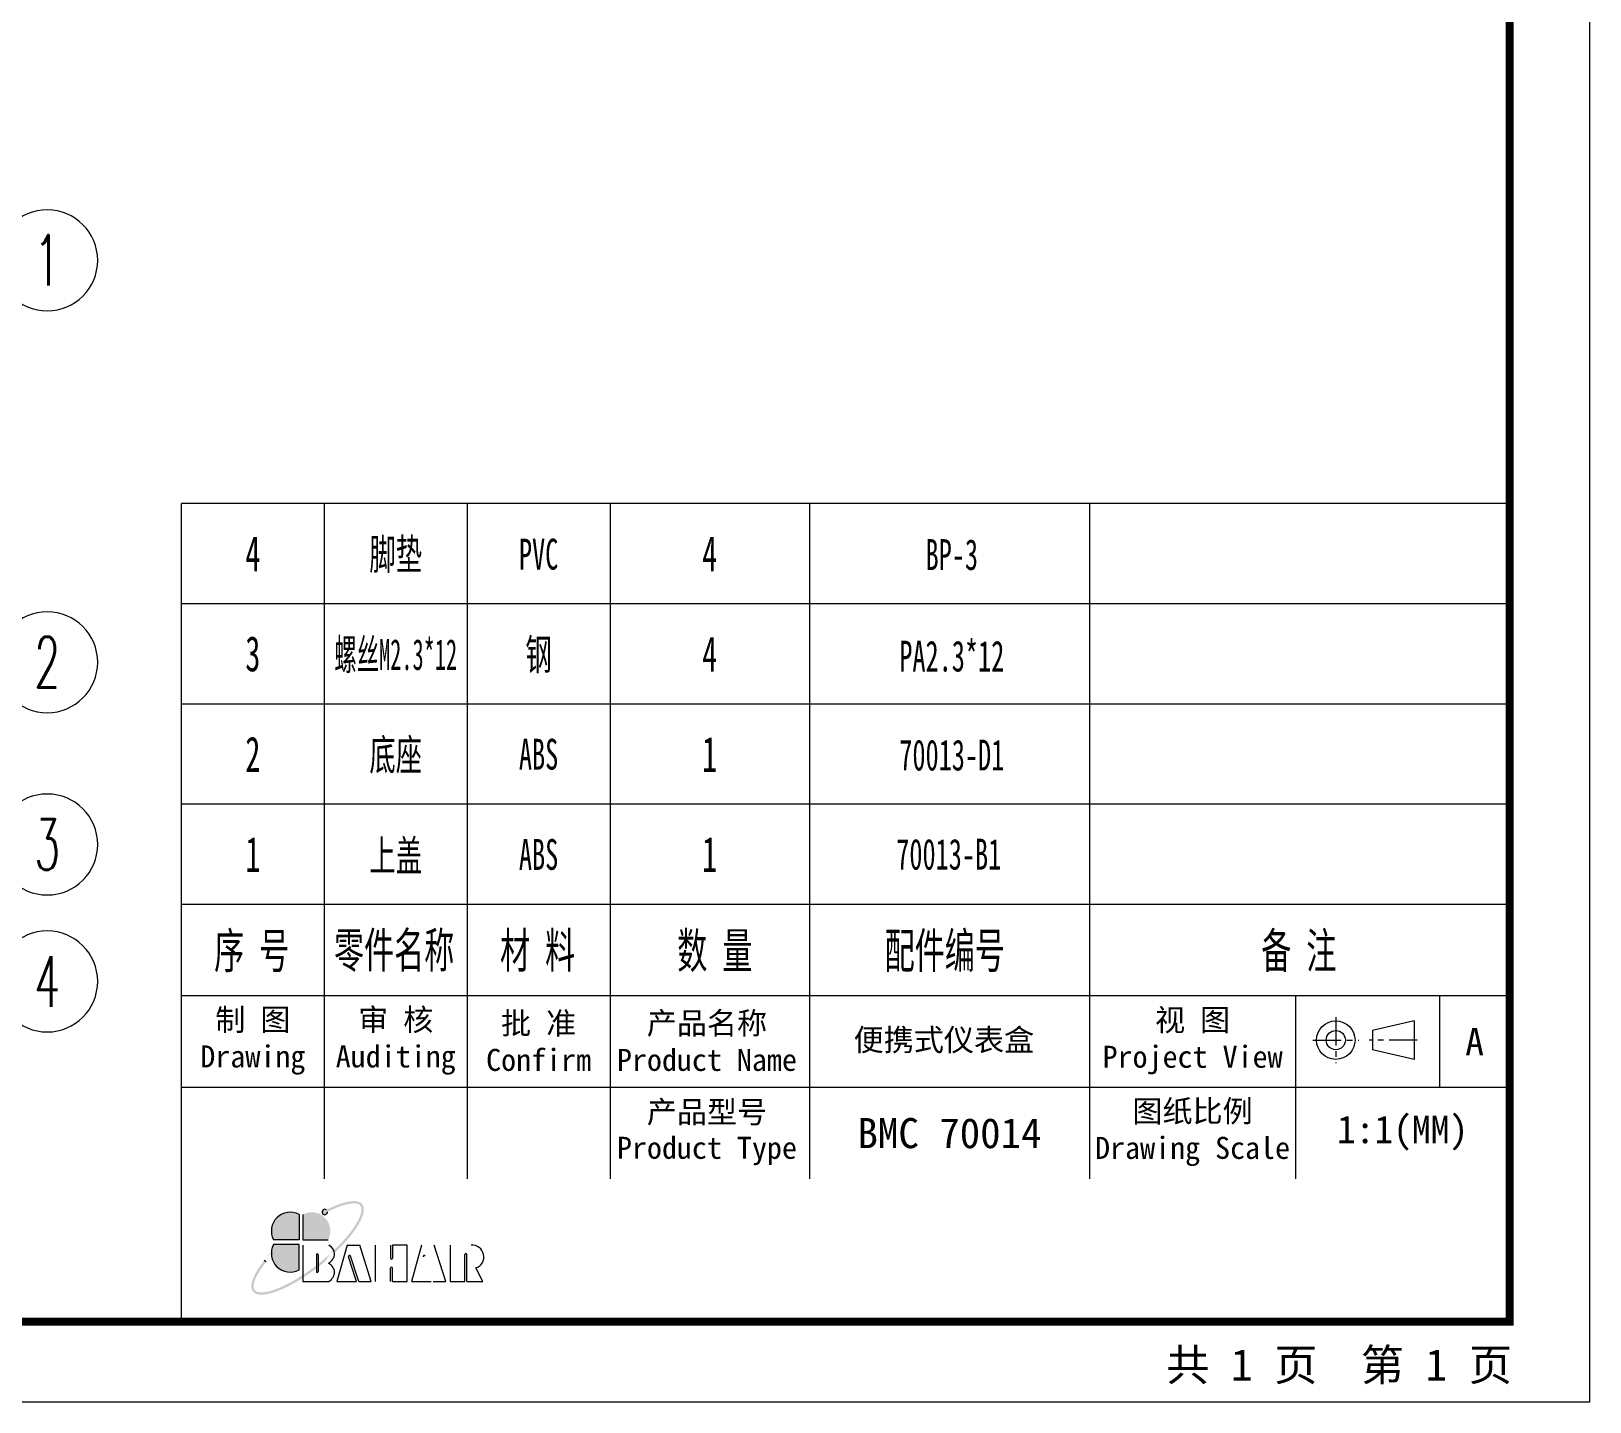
# Model space of a CAD drawing. Header units: millimetres. Extents: x 1204 to 1781, y 423 to 610.
# Drawn here: x 1693.7 to 1781.4, y 425.4 to 502.5 of the extents above; entities that cross this region are included whole.
import ezdxf
from ezdxf.enums import TextEntityAlignment as Align

# ---------------------------------------------------------------- set-up
doc = ezdxf.new("R2010")
doc.units = ezdxf.units.MM
doc.linetypes.add('CENTER', pattern=[50.8, 31.75, -6.35, 6.35, -6.35])
doc.layers.add('dim', color=82, linetype='Continuous', lineweight=9)
doc.layers.add('from', color=7, linetype='Continuous', lineweight=13)
doc.styles.add('BOM', font='txt.shx', dxfattribs={"bigfont": 'gbcbig.shx'})
doc.styles.add('宋体', font='SimSun.ttf')

# ---------------------------------------------------------------- blocks, each defined once
blk = doc.blocks.new('yx_bom3')
at = {"layer": 'from'}
blk.add_circle((0, 0), 1, dxfattribs=at)
at = {"layer": 'from', "color": 4, "style": 'BOM', "width": 0.6}
blk.add_attdef('ITEM', text='', height=1, dxfattribs=at).set_placement((0, 0), align=Align.MIDDLE)
blk = doc.blocks.new('u32')
at = {"layer": 'dim'}
ref = blk.add_blockref('yx_bom3', (47.22, 87.6), dxfattribs=dict(at, xscale=-4.367999999999938, yscale=4.367999999999938, zscale=4.368))
ref.add_attrib('ITEM', '1', dxfattribs={"layer": 'from', "color": 4, "height": 4.37, "style": 'BOM', "width": 0.6}).set_placement((47.22, 87.6), align=Align.MIDDLE)
ref = blk.add_blockref('yx_bom3', (47.22, 52.83), dxfattribs=dict(at, xscale=-4.367999999999938, yscale=4.367999999999938, zscale=4.368))
ref.add_attrib('ITEM', '2', dxfattribs={"layer": 'from', "color": 4, "height": 4.37, "style": 'BOM', "width": 0.6}).set_placement((47.22, 52.83), align=Align.MIDDLE)
ref = blk.add_blockref('yx_bom3', (47.22, 37.06), dxfattribs=dict(at, xscale=-4.367999999999938, yscale=4.367999999999938, zscale=4.368))
ref.add_attrib('ITEM', '3', dxfattribs={"layer": 'from', "color": 4, "height": 4.37, "style": 'BOM', "width": 0.6}).set_placement((47.22, 37.06), align=Align.MIDDLE)
ref = blk.add_blockref('yx_bom3', (47.22, 25.21), dxfattribs=dict(at, xscale=-4.367999999999938, yscale=4.367999999999938, zscale=4.368))
ref.add_attrib('ITEM', '4', dxfattribs={"layer": 'from', "color": 4, "height": 4.37, "style": 'BOM', "width": 0.6}).set_placement((47.22, 25.21), align=Align.MIDDLE)

msp = doc.modelspace()

# ---------------------------------------------------------------- hatches: boundary and pattern name
at = {"layer": 'from'}
h = msp.add_hatch(color=5, dxfattribs=at)
h.set_gradient(color1=(0, 0, 255), color2=(204, 204, 255), rotation=270, one_color=1, tint=0.9, name='HEMISPHERICAL')
edge = h.paths.add_edge_path()
edge.add_arc((1710.22, 436.038), 0.152, 53.71062, 361.77764)
edge.add_spline(control_points=[(1710.372, 436.042), (1710.452, 436.083), (1710.53, 436.122), (1710.915, 436.303), (1711.198, 436.407), (1711.613, 436.506), (1711.764, 436.524), (1711.977, 436.517), (1712.05, 436.502), (1712.158, 436.457), (1712.194, 436.429), (1712.222, 436.395), (1712.247, 436.363), (1712.266, 436.324), (1712.286, 436.22), (1712.287, 436.155), (1712.265, 436.001), (1712.241, 435.913), (1712.129, 435.615), (1711.998, 435.377), (1711.639, 434.86), (1711.41, 434.581), (1711.013, 434.158), (1710.873, 434.016), (1710.725, 433.875)], knot_values=[5.294493, 5.294493, 5.294493, 5.294493, 5.376277, 5.376277, 5.702775, 5.702775, 5.939248, 5.939248, 6.116058, 6.116058, 6.283185, 6.283185, 6.283185, 6.442424, 6.442424, 6.601663, 6.601663, 6.760901, 6.760901, 7.088368, 7.088368, 7.415835, 7.415835, 7.578603, 7.578603, 7.578603, 7.578603], degree=3, periodic=0)
edge.add_ellipse((1709.729, 433.655), major_axis=(1.038, 0.044), ratio=0.67178, start_angle=362.49244, end_angle=374.72333, ccw=False)
edge.add_ellipse((1709.254, 434.02), major_axis=(3.071, 2.458), ratio=0.307549, start_angle=-75.30393, end_angle=56.66872)
edge = h.paths.add_edge_path()
edge.add_ellipse((1709.254, 434.02), major_axis=(3.071, 2.458), ratio=0.307549, start_angle=-233.44549, end_angle=-108.8635)
edge.add_line((1708.977, 432.331), (1708.977, 432.489))
edge.add_spline(control_points=[(1708.977, 432.489), (1708.664, 432.285), (1708.355, 432.106), (1707.686, 431.771), (1707.339, 431.638), (1706.891, 431.533), (1706.748, 431.516), (1706.538, 431.522), (1706.462, 431.537), (1706.358, 431.58), (1706.324, 431.604), (1706.271, 431.661), (1706.252, 431.696), (1706.227, 431.785), (1706.221, 431.84), (1706.231, 431.973), (1706.247, 432.051), (1706.329, 432.313), (1706.433, 432.526), (1706.677, 432.909), (1706.792, 433.068), (1706.922, 433.232)], knot_values=[8.160228, 8.160228, 8.160228, 8.160228, 8.46118, 8.46118, 8.851592, 8.851592, 9.075192, 9.075192, 9.255281, 9.255281, 9.404795, 9.404795, 9.554309, 9.554309, 9.703823, 9.703823, 9.853337, 9.853337, 10.159988, 10.159988, 10.357569, 10.357569, 10.357569, 10.357569], degree=3, periodic=0)
edge.add_line((1706.922, 433.232), (1706.818, 433.314))
edge = h.paths.add_edge_path()
edge.add_spline(control_points=[(1709.747, 433.037), (1709.585, 432.913), (1709.421, 432.792), (1709.163, 432.613), (1709.07, 432.55), (1708.977, 432.489)], knot_values=[7.912898, 7.912898, 7.912898, 7.912898, 8.070768, 8.070768, 8.160228, 8.160228, 8.160228, 8.160228], degree=3, periodic=0)
edge.add_line((1708.977, 432.489), (1708.977, 432.331))
edge.add_ellipse((1709.254, 434.02), major_axis=(3.071, 2.458), ratio=0.307549, start_angle=-108.8635, end_angle=-94.86485)
edge.add_line((1709.747, 432.87), (1709.747, 433.037))
edge = h.paths.add_edge_path()
edge.add_spline(control_points=[(1710.725, 433.875), (1710.576, 433.733), (1710.42, 433.592), (1710.126, 433.339), (1709.989, 433.227), (1709.851, 433.118)], knot_values=[7.578603, 7.578603, 7.578603, 7.578603, 7.743301, 7.743301, 7.879158, 7.879158, 7.879158, 7.879158], degree=3, periodic=0)
edge.add_line((1709.851, 433.118), (1709.851, 432.95))
edge.add_ellipse((1709.254, 434.02), major_axis=(3.071, 2.458), ratio=0.307549, start_angle=-92.96123, end_angle=-75.30393)
edge.add_ellipse((1709.729, 433.655), major_axis=(1.038, 0.044), ratio=0.67178, start_angle=362.49244, end_angle=374.72333)
edge = h.paths.add_edge_path()
edge.add_ellipse((1709.254, 434.02), major_axis=(3.071, 2.458), ratio=0.307549, start_angle=-94.86485, end_angle=-92.96123)
edge.add_line((1709.851, 432.95), (1709.851, 433.118))
edge.add_spline(control_points=[(1709.851, 433.118), (1709.816, 433.091), (1709.782, 433.064), (1709.747, 433.037)], knot_values=[7.879158, 7.879158, 7.879158, 7.879158, 7.912898, 7.912898, 7.912898, 7.912898], degree=3, periodic=0)
edge.add_line((1709.747, 433.037), (1709.747, 432.87))
h = msp.add_hatch(color=256, dxfattribs=at)
h.set_gradient(color1=(204, 51, 0), color2=(255, 140, 102), one_color=1, tint=0.7, name='HEMISPHERICAL')
h.paths.add_polyline_path([(1708.772, 435.898, 0.742451), (1707.338, 434.479), (1708.772, 434.479)])
h = msp.add_hatch(color=256, dxfattribs=at)
h.set_gradient(color1=(35, 39, 169), color2=(98, 103, 223), one_color=1, tint=0.63, name='HEMISPHERICAL')
h.paths.add_polyline_path([(1708.977, 435.898), (1708.977, 434.479), (1710.41, 434.479, 0.742451)])
h = msp.add_hatch(color=256, dxfattribs=at)
h.set_gradient(color1=(0, 127, 63), color2=(15, 255, 135), one_color=1, tint=0.53, name='INVCURVED')
h.paths.add_polyline_path([(1708.772, 434.205), (1707.338, 434.205, 0.742451), (1708.772, 432.786)])

# ---------------------------------------------------------------- linework, layer by layer
for p, q in [((1776.843, 475.88), (1702.158, 475.88)), ((1702.158, 453.33), (1702.158, 475.88)), ((1710.192, 475.88), (1710.192, 453.33)), ((1718.226, 475.88), (1718.226, 453.33)), ((1726.26, 475.88), (1726.26, 453.33)), ((1737.467, 475.88), (1737.467, 453.33)), ((1753.225, 475.88), (1753.225, 453.33)), ((1776.843, 470.243), (1702.158, 470.243)), ((1776.843, 464.605), (1702.158, 464.605)), ((1776.843, 458.967), (1702.158, 458.967)), ((1702.158, 448.188), (1702.158, 453.33)), ((1776.843, 453.33), (1702.158, 453.33)), ((1710.192, 453.33), (1710.192, 448.188)), ((1718.226, 453.33), (1718.226, 448.188)), ((1726.26, 453.33), (1726.26, 448.188)), ((1737.467, 453.33), (1737.467, 448.188)), ((1753.225, 453.33), (1753.225, 448.188)), ((1776.843, 448.188), (1702.158, 448.188)), ((1702.158, 429.871), (1702.158, 448.188)), ((1776.843, 448.188), (1702.158, 448.188)), ((1710.192, 448.188), (1710.192, 437.905)), ((1718.226, 448.188), (1718.226, 437.905)), ((1726.26, 448.188), (1726.26, 437.905)), ((1737.467, 448.188), (1737.467, 437.905)), ((1753.225, 448.188), (1753.225, 437.905)), ((1764.805, 448.188), (1764.805, 437.905)), ((1772.901, 448.188), (1772.901, 443.047)), ((1771.47, 446.788), (1769.126, 446.247)), ((1769.126, 446.247), (1769.126, 445.164)), ((1771.47, 446.788), (1771.47, 444.623)), ((1771.47, 444.623), (1769.126, 445.164)), ((1776.843, 443.047), (1702.158, 443.047)), ((1708.772, 435.898), (1708.772, 434.479)), ((1708.977, 435.898), (1708.977, 434.479)), ((1708.772, 434.479), (1707.338, 434.479)), ((1708.772, 434.205), (1707.338, 434.205)), ((1708.772, 432.786), (1708.772, 434.205)), ((1708.977, 434.479), (1710.41, 434.479)), ((1708.977, 434.172), (1708.977, 432.139)), ((1711.471, 434.172), (1710.9, 432.139)), ((1711.471, 434.172), (1712.185, 434.172)), ((1712.836, 432.139), (1712.185, 434.172)), ((1713.062, 434.172), (1713.062, 432.139)), ((1713.924, 434.172), (1713.924, 433.44)), ((1714.027, 434.172), (1714.027, 433.44)), ((1714.861, 434.172), (1714.027, 434.172)), ((1714.861, 432.139), (1714.861, 434.172)), ((1715.663, 434.172), (1715.093, 432.139)), ((1717.029, 432.139), (1716.378, 434.172)), ((1717.266, 434.172), (1717.266, 432.139)), ((1706.922, 433.232), (1706.818, 433.314)), ((1709.747, 433.626), (1709.747, 432.693)), ((1709.851, 433.626), (1709.851, 432.693)), ((1712.001, 432.139), (1711.558, 433.518)), ((1712.128, 432.139), (1711.673, 433.555)), ((1718.097, 432.139), (1718.097, 433.644)), ((1718.2, 432.139), (1718.2, 433.644)), ((1708.977, 432.139), (1710.453, 432.139)), ((1710.9, 432.139), (1712.001, 432.139)), ((1712.128, 432.139), (1712.836, 432.139)), ((1713.924, 432.139), (1713.924, 432.877)), ((1714.027, 432.139), (1714.027, 432.877)), ((1714.027, 432.139), (1714.861, 432.139)), ((1715.093, 432.139), (1716.194, 432.139)), ((1716.321, 432.139), (1717.029, 432.139)), ((1717.266, 432.139), (1718.097, 432.139)), ((1718.2, 432.139), (1719.114, 432.139)), ((1719.114, 432.139), (1718.721, 432.894)), ((1776.843, 429.871), (1702.778, 429.871))]:
    msp.add_line(p, q, dxfattribs=at)
at = {"layer": 'from', "color": 1, "linetype": 'CENTER', "ltscale": 0.05}
for p, q in [((1767.066, 446.995), (1767.066, 444.416)), ((1765.777, 445.706), (1768.356, 445.706)), ((1771.651, 445.706), (1768.945, 445.706))]:
    msp.add_line(p, q, dxfattribs=at)
at = {"layer": 'from'}
msp.add_lwpolyline([(1519.771, 425.363), (1781.351, 425.363), (1781.351, 607.138), (1519.771, 607.138)], close=True, dxfattribs=at)
at = {"layer": 'from', "const_width": 0.451}
msp.add_lwpolyline([(1524.279, 429.871), (1524.279, 602.629), (1776.843, 602.629), (1776.843, 429.871), (1524.279, 429.871)], dxfattribs=at)
at = {"layer": 'from'}
for radius in [1.083, 0.541]:
    msp.add_circle((1767.066, 445.706), radius, dxfattribs=at)
for centre, radius, start, end in [((1708.269, 434.972), 1.053, 61.52283, 207.89112), ((1710.22, 436.038), 0.152, 53.71062, 1.77764), ((1708.269, 433.712), 1.053, 152.10888, 298.47717), ((1718.509, 433.516), 0.658, 288.77334, 95.2757), ((1709.799, 433.626), 0.0517, 0, 180), ((1711.615, 433.536), 0.0604, 17.82851, 197.82851), ((1713.976, 433.44), 0.0517, 180, 0), ((1715.808, 433.536), 0.0604, 17.82851, 197.82851), ((1718.148, 433.644), 0.0517, 0, 180), ((1709.799, 432.693), 0.0517, 180, 0), ((1713.976, 432.877), 0.0517, 0, 180)]:
    msp.add_arc(centre, radius, start, end, dxfattribs=at)
for centre, start_param, end_param in [((1709.729, 433.655), 5.422521, 7.052108), ((1709.729, 432.623), 5.454937, 7.086309)]:
    msp.add_ellipse(centre, major_axis=(1.038, 0.044), ratio=0.67178, start_param=start_param, end_param=end_param, dxfattribs=at)

# ---------------------------------------------------------------- block references
at = {"layer": 'from', "xscale": 0.65, "yscale": 0.65, "zscale": 0.65}
msp.add_blockref('u32', (1663.919, 432.619), dxfattribs=at)

# ---------------------------------------------------------------- texts
at = {"style": '宋体', "width": 0.625}
for s, p in [('序 号', (1704.002, 449.745)), ('零件名称', (1710.739, 449.778)), ('材 料', (1720.073, 449.762)), ('数 量', (1730.039, 449.751)), ('配件编号', (1741.699, 449.751)), ('备 注', (1762.875, 449.745))]:
    msp.add_text(s, height=1.9837, dxfattribs=at).set_placement(p)
at = {"layer": 'from', "style": '宋体'}
for s, height, width, p in [('脚垫', 1.7357, 0.625, (1714.209, 473.061)), ('4', 1.984, 0.625, (1706.175, 473.061)), ('PVC', 1.7357, 0.625, (1722.243, 473.039)), ('4', 1.984, 0.625, (1731.864, 473.061)), ('BP-3', 1.7357, 0.625, (1745.476, 473)), ('3', 1.984, 0.625, (1706.175, 467.424)), ('螺丝M2.3*12', 1.7357, 0.53125, (1714.209, 467.424)), ('钢', 1.736, 0.625, (1722.243, 467.424)), ('4', 1.984, 0.625, (1731.864, 467.424)), ('PA2.3*12', 1.7357, 0.625, (1745.476, 467.362)), ('2', 1.984, 0.625, (1706.175, 461.786)), ('底座', 1.7357, 0.625, (1714.209, 461.786)), ('ABS', 1.7357, 0.625, (1722.243, 461.786)), ('1', 1.984, 0.625, (1731.864, 461.786)), ('70013-D1', 1.7357, 0.625, (1745.476, 461.725)), ('1', 1.984, 0.625, (1706.175, 456.149)), ('上盖', 1.7357, 0.625, (1714.209, 456.149)), ('ABS', 1.7357, 0.625, (1722.243, 456.149)), ('1', 1.984, 0.625, (1731.864, 456.149)), ('70013-B1', 1.7357, 0.625, (1745.304, 456.149))]:
    msp.add_text(s, height=height, dxfattribs=dict(at, width=width)).set_placement(p, align=Align.MIDDLE)
for s, height, p in [('便携式仪表盒', 1.2398, (1745.032, 445.72)), ('BMC 70014', 1.6906, (1745.346, 440.476))]:
    msp.add_text(s, height=height, dxfattribs=at).set_placement(p, align=Align.MIDDLE_CENTER)
at = {"layer": 'from', "attachment_point": 5, "style": '宋体'}
for s, insert, char_height in [('制 图\\PDrawing', (1706.175, 445.617), 1.2398), ('审 核\\PAuditing', (1714.209, 445.617), 1.2398), ('批 准\\PConfirm', (1722.243, 445.617), 1.2398), ('产品名称\\PProduct Name', (1731.709, 445.617), 1.23979), ('视 图\\PProject View', (1759.015, 445.617), 1.23979), ('{\\fSimSun|b0|i0|c134|p2;A}', (1774.872, 445.617), 1.54974), ('图纸比例\\PDrawing Scale', (1759.015, 440.476), 1.23979), ('1:1(MM)', (1770.824, 440.476), 1.5497), ('{\\fSimSun|b0|i0|c134|p2;\\H1.25x;共 1 页  第 1 页}', (1767.254, 427.342), 1.42824)]:
    msp.add_mtext(s, dxfattribs=dict(at, insert=insert, char_height=char_height))
at = {"layer": 'from', "insert": (1731.709, 440.476), "char_height": 1.23979, "attachment_point": 5, "line_spacing_factor": 0.975, "style": '宋体'}
msp.add_mtext('产品型号\\PProduct Type', dxfattribs=at)

doc.saveas('drawing.dxf')
